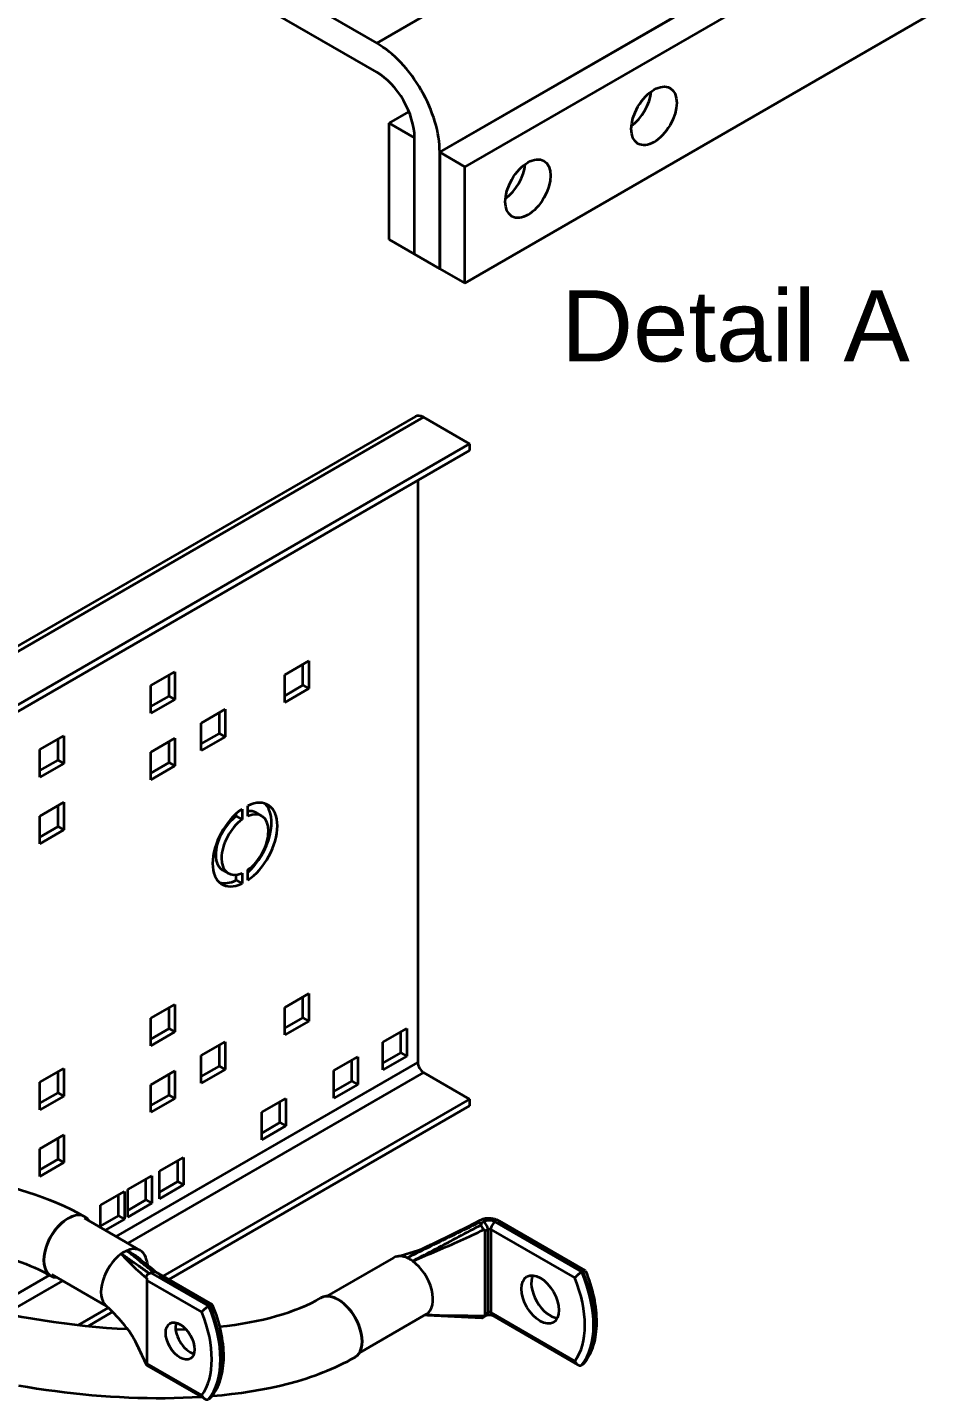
# Model space of a CAD drawing. Header units: millimetres. Extents: x -116965 to 323937, y 291661 to 566926.
# Drawn here: x -17444.3 to -17125.5, y 314020 to 314501.2 of the extents above; entities that cross this region are included whole.
import ezdxf

# ---------------------------------------------------------------- set-up
doc = ezdxf.new("R2010")
doc.units = ezdxf.units.MM
for name, color, linetype, lineweight in [('Symbols(Schneider)', 7, 'Continuous', 18), ('Visible Edges(Schneider)', 7, 'Continuous', 35), ('Visible Tangent Edges(Schneider)', 7, 'Continuous', 35)]:
    doc.layers.add(name, color=color, linetype=linetype, lineweight=lineweight)
doc.styles.add('schneder_1', font='micross.ttf')

msp = doc.modelspace()

# ---------------------------------------------------------------- linework, layer by layer
at = {"layer": 'Visible Edges(Schneider)'}
for p, q in [((-17299.750418, 314457.451105), (-17125.539054, 314558.032083)), ((-17125.539054, 314547.825876), (-17290.911584, 314452.348001)), ((-17379.299931, 314528.894556), (-17321.847505, 314495.724382)), ((-17321.847505, 314485.518175), (-17379.299931, 314518.688348)), ((-17290.911584, 314411.523172), (-17125.539054, 314507.001047)), ((-17317.428088, 314467.657312), (-17310.526934, 314471.641695)), ((-17308.589253, 314462.554208), (-17317.428088, 314467.657312)), ((-17317.428088, 314426.832483), (-17317.428088, 314467.657312)), ((-17308.589253, 314421.729379), (-17308.589253, 314462.554208)), ((-17308.589253, 314421.729379), (-17308.589253, 314462.554208)), ((-17299.750418, 314457.451105), (-17299.750418, 314416.626276)), ((-17290.911584, 314452.348001), (-17299.750418, 314457.451105)), ((-17299.750418, 314416.626276), (-17299.750418, 314457.451105)), ((-17290.911584, 314411.523172), (-17290.911584, 314452.348001)), ((-17317.428088, 314426.832483), (-17308.589253, 314421.729379)), ((-17299.750418, 314416.626276), (-17308.589253, 314421.729379)), ((-17299.750418, 314416.626276), (-17290.911584, 314411.523172)), ((-17308.276764, 314364.804407), (-17652.738782, 314165.929169)), ((-17305.419621, 314364.521386), (-17289.25718, 314355.189996)), ((-17289.25718, 314355.189996), (-17633.719198, 314156.314757)), ((-17289.25718, 314355.189996), (-17289.25718, 314352.857149)), ((-17289.25718, 314352.857149), (-17633.719198, 314153.98191)), ((-17307.439926, 314342.359335), (-17307.439926, 314138.23519)), ((-17354.058466, 314274.211032), (-17345.6742, 314279.05169)), ((-17347.694505, 314270.536797), (-17347.694505, 314277.885266)), ((-17345.6742, 314279.05169), (-17345.6742, 314269.370373)), ((-17401.030559, 314270.420155), (-17392.646293, 314275.260813)), ((-17394.666598, 314266.74592), (-17394.666598, 314274.094389)), ((-17392.646293, 314275.260813), (-17392.646293, 314265.579496)), ((-17354.058466, 314264.529715), (-17354.058466, 314274.211032)), ((-17401.030559, 314260.738838), (-17401.030559, 314270.420155)), ((-17401.030559, 314263.071685), (-17394.666598, 314266.74592)), ((-17394.666598, 314266.74592), (-17392.646293, 314265.579496)), ((-17354.058466, 314266.862562), (-17347.694505, 314270.536797)), ((-17345.6742, 314269.370373), (-17354.058466, 314264.529715)), ((-17347.694505, 314270.536797), (-17345.6742, 314269.370373)), ((-17392.646293, 314265.579496), (-17401.030559, 314260.738838)), ((-17383.35289, 314257.297888), (-17374.968624, 314262.138546)), ((-17374.968624, 314262.138546), (-17374.968624, 314252.45723)), ((-17383.35289, 314247.616572), (-17383.35289, 314257.297888)), ((-17376.988929, 314253.623654), (-17376.988929, 314260.972123)), ((-17439.921432, 314247.966499), (-17431.537166, 314252.807157)), ((-17431.537166, 314252.807157), (-17431.537166, 314243.12584)), ((-17401.030559, 314247.091681), (-17392.646293, 314251.932339)), ((-17392.646293, 314251.932339), (-17392.646293, 314242.251023)), ((-17383.35289, 314249.949419), (-17376.988929, 314253.623654)), ((-17374.968624, 314252.45723), (-17383.35289, 314247.616572)), ((-17376.988929, 314253.623654), (-17374.968624, 314252.45723)), ((-17439.921432, 314238.285182), (-17439.921432, 314247.966499)), ((-17433.557471, 314244.292264), (-17433.557471, 314251.640733)), ((-17401.030559, 314237.410364), (-17401.030559, 314247.091681)), ((-17394.666598, 314243.417446), (-17394.666598, 314250.765915)), ((-17439.921432, 314240.618029), (-17433.557471, 314244.292264)), ((-17431.537166, 314243.12584), (-17439.921432, 314238.285182)), ((-17433.557471, 314244.292264), (-17431.537166, 314243.12584)), ((-17401.030559, 314239.743212), (-17394.666598, 314243.417446)), ((-17392.646293, 314242.251023), (-17401.030559, 314237.410364)), ((-17394.666598, 314243.417446), (-17392.646293, 314242.251023)), ((-17439.921432, 314224.638025), (-17431.537166, 314229.478683)), ((-17433.557471, 314220.96379), (-17433.557471, 314228.312259)), ((-17431.537166, 314229.478683), (-17431.537166, 314219.797367)), ((-17367.038926, 314224.653676), (-17367.038926, 314228.289476)), ((-17439.921432, 314214.956708), (-17439.921432, 314224.638025)), ((-17371.079536, 314224.653676), (-17371.079536, 314225.5334)), ((-17371.079536, 314224.653676), (-17369.059231, 314223.487252)), ((-17369.059231, 314227.123053), (-17369.059231, 314223.487252)), ((-17364.247955, 314225.885376), (-17362.22765, 314224.718952)), ((-17439.921432, 314217.289556), (-17433.557471, 314220.96379)), ((-17431.537166, 314219.797367), (-17439.921432, 314214.956708)), ((-17433.557471, 314220.96379), (-17431.537166, 314219.797367)), ((-17375.890813, 314205.719355), (-17373.870507, 314204.552932)), ((-17371.079536, 314202.148831), (-17371.079536, 314204.047423)), ((-17369.059231, 314204.618208), (-17369.059231, 314200.982407)), ((-17367.038926, 314202.148831), (-17367.038926, 314205.784632)), ((-17371.079536, 314202.148831), (-17369.059231, 314200.982407)), ((-17354.058466, 314157.568663), (-17345.6742, 314162.409321)), ((-17347.694505, 314153.894428), (-17347.694505, 314161.242897)), ((-17345.6742, 314162.409321), (-17345.6742, 314152.728005)), ((-17401.030559, 314153.777786), (-17392.646293, 314158.618444)), ((-17394.666598, 314150.103551), (-17394.666598, 314157.452021)), ((-17392.646293, 314158.618444), (-17392.646293, 314148.937128)), ((-17354.058466, 314147.887346), (-17354.058466, 314157.568663)), ((-17401.030559, 314144.096469), (-17401.030559, 314153.777786)), ((-17354.058466, 314150.220194), (-17347.694505, 314153.894428)), ((-17345.6742, 314152.728005), (-17354.058466, 314147.887346)), ((-17347.694505, 314153.894428), (-17345.6742, 314152.728005)), ((-17401.030559, 314146.429317), (-17394.666598, 314150.103551)), ((-17392.646293, 314148.937128), (-17401.030559, 314144.096469)), ((-17394.666598, 314150.103551), (-17392.646293, 314148.937128)), ((-17319.71328, 314145.321214), (-17311.329013, 314150.161872)), ((-17313.349319, 314141.64698), (-17313.349319, 314148.995449)), ((-17311.329013, 314150.161872), (-17311.329013, 314140.480556)), ((-17383.35289, 314140.655519), (-17374.968624, 314145.496178)), ((-17376.988929, 314136.981285), (-17376.988929, 314144.329754)), ((-17374.968624, 314145.496178), (-17374.968624, 314135.814861)), ((-17319.71328, 314135.639898), (-17319.71328, 314145.321214)), ((-17319.71328, 314137.972745), (-17313.349319, 314141.64698)), ((-17313.349319, 314141.64698), (-17311.329013, 314140.480556)), ((-17383.35289, 314130.974203), (-17383.35289, 314140.655519)), ((-17383.35289, 314133.30705), (-17376.988929, 314136.981285)), ((-17376.988929, 314136.981285), (-17374.968624, 314135.814861)), ((-17336.885873, 314135.406613), (-17328.501607, 314140.247271)), ((-17330.521912, 314131.732378), (-17330.521912, 314139.080847)), ((-17328.501607, 314140.247271), (-17328.501607, 314130.565955)), ((-17311.329013, 314140.480556), (-17319.71328, 314135.639898)), ((-17439.921432, 314131.32413), (-17431.537166, 314136.164788)), ((-17433.557471, 314127.649895), (-17433.557471, 314134.998365)), ((-17431.537166, 314136.164788), (-17431.537166, 314126.483472)), ((-17401.030559, 314130.449312), (-17392.646293, 314135.28997)), ((-17394.666598, 314126.775078), (-17394.666598, 314134.123547)), ((-17392.646293, 314135.28997), (-17392.646293, 314125.608654)), ((-17374.968624, 314135.814861), (-17383.35289, 314130.974203)), ((-17336.885873, 314125.725296), (-17336.885873, 314135.406613)), ((-17336.885873, 314128.058144), (-17330.521912, 314131.732378)), ((-17330.521912, 314131.732378), (-17328.501607, 314130.565955)), ((-17305.419621, 314134.735919), (-17289.25718, 314125.40453)), ((-17439.921432, 314121.642813), (-17439.921432, 314131.32413)), ((-17439.921432, 314123.975661), (-17433.557471, 314127.649895)), ((-17433.557471, 314127.649895), (-17431.537166, 314126.483472)), ((-17401.030559, 314120.767996), (-17401.030559, 314130.449312)), ((-17401.030559, 314123.100843), (-17394.666598, 314126.775078)), ((-17394.666598, 314126.775078), (-17392.646293, 314125.608654)), ((-17328.501607, 314130.565955), (-17336.885873, 314125.725296)), ((-17431.537166, 314126.483472), (-17439.921432, 314121.642813)), ((-17392.646293, 314125.608654), (-17401.030559, 314120.767996)), ((-17289.25718, 314125.40453), (-17396.81689, 314063.304903)), ((-17289.25718, 314123.071682), (-17394.796584, 314062.138479)), ((-17362.139686, 314120.826317), (-17353.75542, 314125.666975)), ((-17355.775725, 314117.152082), (-17355.775725, 314124.500551)), ((-17353.75542, 314125.666975), (-17353.75542, 314115.985658)), ((-17289.25718, 314125.40453), (-17289.25718, 314123.071682)), ((-17362.139686, 314111.145), (-17362.139686, 314120.826317)), ((-17362.139686, 314113.477848), (-17355.775725, 314117.152082)), ((-17355.775725, 314117.152082), (-17353.75542, 314115.985658)), ((-17439.921432, 314107.995656), (-17431.537166, 314112.836314)), ((-17431.537166, 314112.836314), (-17431.537166, 314103.154998)), ((-17353.75542, 314115.985658), (-17362.139686, 314111.145)), ((-17439.921432, 314098.31434), (-17439.921432, 314107.995656)), ((-17433.557471, 314104.321422), (-17433.557471, 314111.669891)), ((-17439.921432, 314100.647187), (-17433.557471, 314104.321422)), ((-17431.537166, 314103.154998), (-17439.921432, 314098.31434)), ((-17433.557471, 314104.321422), (-17431.537166, 314103.154998)), ((-17398.000102, 314100.122296), (-17389.615836, 314104.962955)), ((-17391.636141, 314096.448062), (-17391.636141, 314103.796531)), ((-17389.615836, 314104.962955), (-17389.615836, 314095.281638)), ((-17409.11178, 314093.706966), (-17400.727514, 314098.547624)), ((-17400.727514, 314098.547624), (-17400.727514, 314088.866308)), ((-17398.000102, 314090.44098), (-17398.000102, 314100.122296)), ((-17409.11178, 314084.025649), (-17409.11178, 314093.706966)), ((-17402.747819, 314090.032731), (-17402.747819, 314097.381201)), ((-17398.000102, 314092.773827), (-17391.636141, 314096.448062)), ((-17389.615836, 314095.281638), (-17398.000102, 314090.44098)), ((-17391.636141, 314096.448062), (-17389.615836, 314095.281638)), ((-17418.708229, 314088.166454), (-17410.323963, 314093.007112)), ((-17412.344268, 314084.492219), (-17412.344268, 314091.840688)), ((-17410.323963, 314093.007112), (-17410.323963, 314083.325795)), ((-17409.11178, 314086.358497), (-17402.747819, 314090.032731)), ((-17400.727514, 314088.866308), (-17409.11178, 314084.025649)), ((-17402.747819, 314090.032731), (-17400.727514, 314088.866308)), ((-17424.358159, 314083.629394), (-17404.7612, 314072.315084)), ((-17424.186317, 314084.160317), (-17424.085302, 314084.101996)), ((-17418.708229, 314080.367405), (-17418.708229, 314088.166454)), ((-17418.708229, 314080.817984), (-17412.344268, 314084.492219)), ((-17412.344268, 314084.492219), (-17410.323963, 314083.325795)), ((-17410.323963, 314083.325795), (-17417.078137, 314079.426271)), ((-17286.100516, 314082.120229), (-17285.433351, 314081.735041)), ((-17283.918122, 314079.110588), (-17283.918122, 314049.949996)), ((-17278.860542, 314082.68455), (-17248.74006, 314065.294482)), ((-17339.262326, 314056.271692), (-17315.896374, 314069.762031)), ((-17400.211872, 314064.84408), (-17400.879037, 314064.458892)), ((-17398.37967, 314064.207174), (-17379.554814, 314053.338639)), ((-17249.971818, 314064.814345), (-17249.567757, 314065.04763)), ((-17436.160603, 314063.420246), (-17436.059588, 314063.361925)), ((-17435.786731, 314063.834527), (-17416.553305, 314052.730104)), ((-17402.394265, 314061.834439), (-17402.394265, 314032.673847)), ((-17341.423045, 314055.654337), (-17341.322029, 314055.712658)), ((-17416.008412, 314052.224672), (-17426.484811, 314046.17612)), ((-17414.491431, 314050.767654), (-17423.073112, 314045.813018)), ((-17380.786572, 314052.858502), (-17380.382511, 314053.091787)), ((-17327.833755, 314036.476825), (-17304.467802, 314049.967164)), ((-17284.809046, 314048.710898), (-17283.305214, 314049.579136)), ((-17281.407461, 314049.579136), (-17251.286978, 314032.189067)), ((-17392.341484, 314044.579048), (-17388.73671, 314044.703808)), ((-17405.94983, 314039.351252), (-17402.543376, 314032.091099)), ((-17402.397589, 314031.951042), (-17382.101732, 314020.233224)), ((-17329.448759, 314034.914266), (-17329.347744, 314034.972587)), ((-17249.567757, 314032.387767), (-17249.971818, 314032.154482)), ((-17380.382511, 314020.431924), (-17380.786572, 314020.198639))]:
    msp.add_line(p, q, dxfattribs=at)
at = {"layer": 'Visible Edges(Schneider)', "flags": 128}
for points in [[(-17464.563081, 314098.291847), (-17459.491413, 314097.066896), (-17454.384814, 314095.763622), (-17451.824752, 314095.071338), (-17449.263611, 314094.345771), (-17446.703934, 314093.582206), (-17444.148265, 314092.776036), (-17441.599166, 314091.922556), (-17439.058708, 314091.016733), (-17436.529993, 314090.052815), (-17434.016519, 314089.025101), (-17431.521869, 314087.927741), (-17429.049597, 314086.755045), (-17426.60323, 314085.50115), (-17424.186323, 314084.160321)], [(-17285.460986, 314082.971178), (-17285.241572, 314083.087301), (-17285.018106, 314083.191239), (-17284.789968, 314083.283602), (-17284.556552, 314083.364993), (-17284.317249, 314083.436016), (-17284.07145, 314083.497276), (-17283.818549, 314083.549375), (-17283.557928, 314083.592922), (-17283.289432, 314083.62803), (-17283.01543, 314083.652678), (-17282.737498, 314083.666614), (-17282.456996, 314083.669884), (-17282.175271, 314083.662536), (-17281.893679, 314083.644619), (-17281.613571, 314083.616179), (-17281.336297, 314083.577268), (-17281.063207, 314083.527935), (-17280.795663, 314083.468221), (-17280.535009, 314083.39818), (-17280.282599, 314083.31786), (-17280.039787, 314083.227307), (-17279.807926, 314083.126569), (-17279.588363, 314083.015728), (-17279.382398, 314082.895713)], [(-17302.838812, 314074.325794), (-17294.154635, 314078.602827), (-17289.833113, 314080.759019), (-17285.526342, 314082.938452)], [(-17286.100518, 314082.120227), (-17286.149168, 314082.152554), (-17286.188546, 314082.18852), (-17286.217408, 314082.228049), (-17286.234365, 314082.269476), (-17286.239927, 314082.31221), (-17286.235059, 314082.35528), (-17286.221253, 314082.397795), (-17286.200105, 314082.439308), (-17286.172741, 314082.479996), (-17286.140049, 314082.519923), (-17286.103033, 314082.558837), (-17286.062706, 314082.59648), (-17286.020082, 314082.632596), (-17285.975306, 314082.667581), (-17285.928085, 314082.701983), (-17285.878824, 314082.73572), (-17285.827939, 314082.768701), (-17285.775845, 314082.800841), (-17285.72295, 314082.832056), (-17285.669673, 314082.862256), (-17285.616426, 314082.891354), (-17285.563619, 314082.919266), (-17285.511668, 314082.945904), (-17285.46099, 314082.97118)], [(-17285.433353, 314081.73504), (-17285.411888, 314081.721946), (-17285.391361, 314081.707998), (-17285.371763, 314081.693196), (-17285.353106, 314081.677549), (-17285.335377, 314081.661067), (-17285.318587, 314081.643765), (-17285.302856, 314081.625794), (-17285.288191, 314081.607227), (-17285.274563, 314081.588099), (-17285.261942, 314081.568445), (-17285.250301, 314081.548295), (-17285.239607, 314081.52769), (-17285.229838, 314081.506657), (-17285.220958, 314081.485234), (-17285.212944, 314081.463451), (-17285.205759, 314081.441346), (-17285.19938, 314081.418947), (-17285.19376, 314081.396244), (-17285.18888, 314081.373248), (-17285.18471, 314081.349989), (-17285.181232, 314081.32649), (-17285.178412, 314081.30278), (-17285.176233, 314081.278885), (-17285.174667, 314081.254827)], [(-17284.223819, 314079.639383), (-17284.278065, 314079.682657), (-17284.331513, 314079.730165), (-17284.384265, 314079.781704), (-17284.436414, 314079.837071), (-17284.48806, 314079.896067), (-17284.539309, 314079.958483), (-17284.589981, 314080.023768), (-17284.639864, 314080.091427), (-17284.68887, 314080.161185), (-17284.736915, 314080.232763), (-17284.78392, 314080.305884), (-17284.829794, 314080.380266), (-17284.874239, 314080.455356), (-17284.916909, 314080.530792), (-17284.957523, 314080.606375), (-17284.995802, 314080.681906), (-17285.031468, 314080.75718), (-17285.064233, 314080.831983), (-17285.093582, 314080.905866), (-17285.119082, 314080.978646), (-17285.140355, 314081.050235), (-17285.156931, 314081.120186), (-17285.168462, 314081.188361), (-17285.174667, 314081.254827)], [(-17284.223819, 314079.639383), (-17284.202366, 314079.622876), (-17284.181421, 314079.605961), (-17284.161026, 314079.588627), (-17284.141205, 314079.570876), (-17284.12199, 314079.552699), (-17284.10342, 314079.53409), (-17284.085495, 314079.515015), (-17284.068222, 314079.495429), (-17284.051647, 314079.475325), (-17284.03582, 314079.454696), (-17284.020781, 314079.433543), (-17284.006583, 314079.411852), (-17283.993264, 314079.389624), (-17283.980872, 314079.366851), (-17283.969456, 314079.343527), (-17283.959058, 314079.319648), (-17283.949729, 314079.295207), (-17283.941509, 314079.270199), (-17283.934455, 314079.244637), (-17283.928627, 314079.218655), (-17283.924064, 314079.192258), (-17283.920775, 314079.165449), (-17283.918787, 314079.138227), (-17283.918124, 314079.110588)], [(-17279.763834, 314083.105773), (-17279.30423, 314082.914781), (-17278.860543, 314082.684551)], [(-17279.382444, 314082.895695), (-17279.333886, 314082.84999), (-17279.285533, 314082.803568), (-17279.237408, 314082.75645), (-17279.189532, 314082.708653), (-17279.141914, 314082.660203), (-17279.094583, 314082.611118), (-17279.047549, 314082.56142), (-17279.000831, 314082.511132), (-17278.954457, 314082.460269), (-17278.908435, 314082.408859), (-17278.862786, 314082.356919), (-17278.817534, 314082.304468), (-17278.772687, 314082.251533), (-17278.728276, 314082.198127), (-17278.684306, 314082.14428), (-17278.640808, 314082.090005), (-17278.597794, 314082.035326), (-17278.555284, 314081.980265), (-17278.513294, 314081.924842), (-17278.471847, 314081.869075), (-17278.430956, 314081.812991), (-17278.390644, 314081.756606), (-17278.350928, 314081.699943), (-17278.311826, 314081.643022)], [(-17314.883612, 314070.168647), (-17313.324489, 314070.568488), (-17311.771333, 314070.994705), (-17310.228805, 314071.451223), (-17308.701568, 314071.941973), (-17307.194289, 314072.470877), (-17305.711627, 314073.041864), (-17304.258246, 314073.658862), (-17302.838812, 314074.325794)], [(-17462.239715, 314073.061845), (-17458.540195, 314072.078605), (-17456.72762, 314071.571245), (-17454.941962, 314071.05157), (-17453.1848, 314070.518136), (-17451.457742, 314069.969623), (-17449.76236, 314069.404579), (-17448.100551, 314068.82181), (-17446.473798, 314068.220392), (-17444.883229, 314067.599574), (-17443.329951, 314066.958482), (-17441.814996, 314066.296311), (-17440.3395, 314065.612203), (-17438.904551, 314064.905408), (-17437.51121, 314064.175025), (-17436.160613, 314063.420242)], [(-17404.502599, 314069.031828), (-17401.571767, 314066.666911), (-17400.077835, 314065.500604), (-17398.55363, 314064.343318)], [(-17402.565358, 314068.89454), (-17402.387451, 314068.02023), (-17402.21373, 314067.178056)], [(-17402.516574, 314062.610343), (-17402.534994, 314062.695571), (-17402.548104, 314062.781506), (-17402.555829, 314062.867962), (-17402.558091, 314062.954743), (-17402.554818, 314063.041667), (-17402.545934, 314063.128542), (-17402.531449, 314063.21472), (-17402.511446, 314063.29963), (-17402.486005, 314063.382992), (-17402.455194, 314063.464521), (-17402.419094, 314063.543938), (-17402.377779, 314063.620953), (-17402.331514, 314063.694991), (-17402.280536, 314063.765631), (-17402.225007, 314063.832603), (-17402.165092, 314063.895642), (-17402.100951, 314063.954476), (-17402.032761, 314064.008827), (-17401.960998, 314064.058221), (-17401.885971, 314064.102408), (-17401.807911, 314064.141211), (-17401.727493, 314064.174302), (-17401.645144, 314064.20159), (-17401.561078, 314064.223103)], [(-17400.879036, 314064.458891), (-17400.901399, 314064.446316), (-17400.924614, 314064.433919), (-17400.948674, 314064.421694), (-17400.973571, 314064.40965), (-17400.999296, 314064.397784), (-17401.025828, 314064.386107), (-17401.052934, 314064.374703), (-17401.080527, 314064.3636), (-17401.108567, 314064.352793), (-17401.137016, 314064.342277), (-17401.165843, 314064.33205), (-17401.195008, 314064.322108), (-17401.224475, 314064.312448), (-17401.254211, 314064.303067), (-17401.284178, 314064.293958), (-17401.314341, 314064.28512), (-17401.344667, 314064.276547), (-17401.375185, 314064.268218), (-17401.40588, 314064.260127), (-17401.436728, 314064.25227), (-17401.467698, 314064.244643), (-17401.498764, 314064.237241), (-17401.529901, 314064.230065), (-17401.561078, 314064.223103)], [(-17400.211871, 314064.844079), (-17400.016418, 314064.913143), (-17399.786488, 314064.920237), (-17399.563001, 314064.87913), (-17399.355796, 314064.810252), (-17399.168105, 314064.727132), (-17398.99289, 314064.634089), (-17398.834425, 314064.538275), (-17398.697284, 314064.44696), (-17398.581399, 314064.363978), (-17398.468071, 314064.277798), (-17398.354965, 314064.186895), (-17398.242297, 314064.091515), (-17398.130293, 314063.991911), (-17398.019167, 314063.88833), (-17397.909141, 314063.781021), (-17397.800437, 314063.670235), (-17397.693272, 314063.556219), (-17397.587867, 314063.439223), (-17397.484444, 314063.319498), (-17397.383223, 314063.197291), (-17397.284423, 314063.072853), (-17397.188263, 314062.946432), (-17397.094965, 314062.818277), (-17397.004747, 314062.688639)], [(-17252.330758, 314062.677012), (-17252.275163, 314062.75558), (-17252.2141, 314062.837343), (-17252.147715, 314062.922085), (-17252.076155, 314063.009576), (-17251.999573, 314063.099579), (-17251.918159, 314063.191813), (-17251.832079, 314063.286029), (-17251.741487, 314063.381974), (-17251.646686, 314063.479268), (-17251.547997, 314063.57749), (-17251.445672, 314063.676327), (-17251.339946, 314063.775448), (-17251.231067, 314063.874534), (-17251.119286, 314063.973255), (-17251.005319, 314064.070876), (-17250.889803, 314064.16677), (-17250.773111, 314064.260544), (-17250.655637, 314064.351797), (-17250.537747, 314064.440143), (-17250.420366, 314064.524793), (-17250.304646, 314064.60487), (-17250.191025, 314064.680038), (-17250.079938, 314064.749973), (-17249.97182, 314064.814344)], [(-17248.685621, 314065.232417), (-17248.694663, 314065.250435), (-17248.706177, 314065.266482), (-17248.720177, 314065.280517), (-17248.736687, 314065.292484), (-17248.755722, 314065.302346), (-17248.777306, 314065.310049), (-17248.801451, 314065.315546), (-17248.828087, 314065.31878), (-17248.857198, 314065.319719), (-17248.888776, 314065.318334), (-17248.922805, 314065.3146), (-17248.959263, 314065.308488), (-17248.998154, 314065.299969), (-17249.039455, 314065.289017), (-17249.08316, 314065.275603), (-17249.129225, 314065.259711), (-17249.177398, 314065.241409), (-17249.227587, 314065.220726), (-17249.279731, 314065.197676), (-17249.333775, 314065.172283), (-17249.389654, 314065.144565), (-17249.447316, 314065.114536), (-17249.506705, 314065.082219), (-17249.56776, 314065.047628)], [(-17248.685626, 314065.232411), (-17248.222285, 314064.072471), (-17247.786174, 314062.909339), (-17247.377795, 314061.744322), (-17246.997631, 314060.578731), (-17246.646172, 314059.413875), (-17246.32391, 314058.251068), (-17246.031324, 314057.09162), (-17245.768802, 314055.936826), (-17245.536676, 314054.787932), (-17245.335272, 314053.646183), (-17245.164912, 314052.512832), (-17245.025924, 314051.38911), (-17244.91864, 314050.27627), (-17244.843324, 314049.175523), (-17244.80019, 314048.08802), (-17244.789454, 314047.014909), (-17244.811322, 314045.957325), (-17244.866007, 314044.916414), (-17244.953715, 314043.893322), (-17245.074655, 314042.88916), (-17245.22899, 314041.905007), (-17245.416873, 314040.942001), (-17245.63844, 314040.001293), (-17245.89385, 314039.084015), (-17246.183243, 314038.191314), (-17246.506783, 314037.324321), (-17246.864663, 314036.484223), (-17247.256778, 314035.672415), (-17247.68296, 314034.890334), (-17248.143045, 314034.139414), (-17248.636866, 314033.421091), (-17249.16426, 314032.736799)], [(-17402.516574, 314062.610343), (-17402.508296, 314062.57667), (-17402.500179, 314062.542976), (-17402.492236, 314062.509281), (-17402.484486, 314062.475612), (-17402.476941, 314062.441986), (-17402.469617, 314062.408427), (-17402.462513, 314062.374901), (-17402.455635, 314062.341371), (-17402.449005, 314062.30787), (-17402.442646, 314062.274432), (-17402.436578, 314062.241093), (-17402.430823, 314062.207882), (-17402.425404, 314062.174836), (-17402.42034, 314062.141985), (-17402.415659, 314062.109367), (-17402.411375, 314062.077011), (-17402.407516, 314062.044956), (-17402.404098, 314062.013229), (-17402.40115, 314061.981893), (-17402.398708, 314061.951136), (-17402.396785, 314061.920993), (-17402.395394, 314061.891484), (-17402.39455, 314061.862626), (-17402.394264, 314061.834439)], [(-17376.95904, 314045.597133), (-17374.262856, 314045.919192), (-17371.615985, 314046.28346), (-17369.021464, 314046.689977), (-17366.482316, 314047.13882), (-17364.001558, 314047.629973), (-17361.582319, 314048.163252), (-17359.227615, 314048.738151), (-17356.940491, 314049.35408), (-17354.723991, 314050.010428), (-17352.581139, 314050.70665), (-17350.515163, 314051.442005), (-17348.528597, 314052.215099), (-17346.623791, 314053.024428), (-17344.803047, 314053.868408), (-17343.068687, 314054.745587), (-17341.423043, 314055.654342)], [(-17467.470009, 314053.852434), (-17464.038398, 314052.962624), (-17460.556866, 314052.109933), (-17457.030249, 314051.295776), (-17453.463287, 314050.52151), (-17449.860699, 314049.78839), (-17446.227188, 314049.097619), (-17442.567455, 314048.45051), (-17438.886219, 314047.848274), (-17435.188201, 314047.292146), (-17431.478036, 314046.783245), (-17427.760491, 314046.3227), (-17424.040249, 314045.911633), (-17420.322049, 314045.551203), (-17416.610603, 314045.242437), (-17412.910629, 314044.986393), (-17409.226985, 314044.784072)], [(-17405.94983, 314039.351252), (-17406.452817, 314040.363187), (-17406.994917, 314041.357849), (-17407.572367, 314042.333188), (-17408.181403, 314043.287152), (-17408.818259, 314044.21769), (-17409.479176, 314045.122752), (-17410.1607, 314046.001357), (-17410.861042, 314046.857535), (-17411.577843, 314047.692534), (-17412.308605, 314048.507063), (-17413.05083, 314049.301832), (-17413.802014, 314050.077551), (-17415.322256, 314051.575333), (-17416.861311, 314053.012126)], [(-17383.145514, 314050.721168), (-17383.089915, 314050.799739), (-17383.028853, 314050.881502), (-17382.962472, 314050.966241), (-17382.890911, 314051.053735), (-17382.814331, 314051.143737), (-17382.732917, 314051.235972), (-17382.64683, 314051.330186), (-17382.556242, 314051.426132), (-17382.461439, 314051.523423), (-17382.362753, 314051.621647), (-17382.260424, 314051.720483), (-17382.1547, 314051.819605), (-17382.045822, 314051.918691), (-17381.93404, 314052.017409), (-17381.820074, 314052.115033), (-17381.704557, 314052.210927), (-17381.587868, 314052.3047), (-17381.470393, 314052.395957), (-17381.352501, 314052.484298), (-17381.235123, 314052.568952), (-17381.119402, 314052.649026), (-17381.005783, 314052.724196), (-17380.894693, 314052.79413), (-17380.786573, 314052.858502)], [(-17379.500378, 314053.276576), (-17379.50942, 314053.294593), (-17379.520931, 314053.31064), (-17379.53493, 314053.324672), (-17379.551441, 314053.336642), (-17379.570479, 314053.346502), (-17379.592063, 314053.354205), (-17379.616201, 314053.359703), (-17379.642844, 314053.362939), (-17379.671955, 314053.363874), (-17379.703531, 314053.362491), (-17379.737556, 314053.358757), (-17379.774022, 314053.352645), (-17379.812908, 314053.344124), (-17379.854211, 314053.333173), (-17379.897914, 314053.319757), (-17379.943979, 314053.303869), (-17379.992153, 314053.285566), (-17380.042345, 314053.264884), (-17380.094486, 314053.241833), (-17380.14853, 314053.21644), (-17380.204409, 314053.188722), (-17380.262073, 314053.158692), (-17380.321458, 314053.126375), (-17380.382512, 314053.091787)], [(-17379.500382, 314053.276571), (-17379.037036, 314052.116628), (-17378.600933, 314050.953496), (-17378.192551, 314049.788478), (-17377.812385, 314048.622888), (-17377.460924, 314047.458031), (-17377.138661, 314046.295224), (-17376.846075, 314045.135776), (-17376.583557, 314043.980983), (-17376.351431, 314042.832089), (-17376.150025, 314041.690342), (-17375.979669, 314040.556988), (-17375.84068, 314039.433266), (-17375.733395, 314038.320427), (-17375.658079, 314037.21968), (-17375.614945, 314036.132177), (-17375.604209, 314035.059065), (-17375.626076, 314034.001482), (-17375.68076, 314032.960573), (-17375.768468, 314031.93748), (-17375.889411, 314030.933317), (-17376.043746, 314029.949163), (-17376.231626, 314028.986159), (-17376.453197, 314028.045449), (-17376.708606, 314027.128172), (-17376.997999, 314026.235471), (-17377.321533, 314025.368478), (-17377.679418, 314024.52838), (-17378.071533, 314023.716572), (-17378.497713, 314022.93449), (-17378.957802, 314022.183572), (-17379.451623, 314021.46525), (-17379.979012, 314020.780955)], [(-17283.918124, 314049.949995), (-17283.918767, 314049.922447), (-17283.9207, 314049.894649), (-17283.923901, 314049.866616), (-17283.928348, 314049.838363), (-17283.934029, 314049.8099), (-17283.940898, 314049.781359), (-17283.948893, 314049.752845), (-17283.957973, 314049.724377), (-17283.96809, 314049.695978), (-17283.979202, 314049.667664), (-17283.991269, 314049.639453), (-17284.004246, 314049.611364), (-17284.018085, 314049.583421), (-17284.032744, 314049.55564), (-17284.048182, 314049.528038), (-17284.064357, 314049.500636), (-17284.081304, 314049.473319), (-17284.099127, 314049.445907), (-17284.117809, 314049.418412), (-17284.137351, 314049.390835), (-17284.157736, 314049.363188), (-17284.178964, 314049.335474), (-17284.201019, 314049.307703), (-17284.223895, 314049.279882)], [(-17283.305214, 314049.579136), (-17283.251334, 314049.607117), (-17283.172418, 314049.640793), (-17282.951313, 314049.70838), (-17282.669255, 314049.757472), (-17282.356339, 314049.775176), (-17282.043422, 314049.757473), (-17281.761364, 314049.708378), (-17281.54026, 314049.640779), (-17281.461331, 314049.60713), (-17281.40746, 314049.579137)], [(-17304.024602, 314049.66182), (-17304.19053, 314049.665334), (-17304.429459, 314049.658436), (-17304.736202, 314049.637511), (-17305.105567, 314049.59895)], [(-17304.024602, 314049.66182), (-17294.528033, 314049.142528), (-17285.034816, 314048.64207)], [(-17285.034883, 314048.64211), (-17285.009981, 314048.642099), (-17284.983653, 314048.644676), (-17284.95602, 314048.649854), (-17284.927196, 314048.65765), (-17284.897302, 314048.668076), (-17284.866514, 314048.681106), (-17284.834946, 314048.696676), (-17284.802647, 314048.714733), (-17284.769673, 314048.735227), (-17284.736073, 314048.758106), (-17284.701902, 314048.783317), (-17284.66721, 314048.810811), (-17284.63205, 314048.840534), (-17284.596502, 314048.872382), (-17284.560629, 314048.906193), (-17284.524431, 314048.941871), (-17284.487895, 314048.979327), (-17284.451022, 314049.018466), (-17284.413832, 314049.059159), (-17284.376422, 314049.101159), (-17284.338771, 314049.144337), (-17284.300826, 314049.188589), (-17284.262551, 314049.233805), (-17284.223895, 314049.279882)], [(-17402.397595, 314031.951141), (-17402.416879, 314031.96276), (-17402.434985, 314031.974626), (-17402.451898, 314031.986724), (-17402.467608, 314031.999042), (-17402.482102, 314032.011565), (-17402.495372, 314032.024283), (-17402.507402, 314032.037178), (-17402.51818, 314032.050238), (-17402.527687, 314032.063419), (-17402.535904, 314032.076669), (-17402.542836, 314032.089962), (-17402.548482, 314032.103268), (-17402.552836, 314032.116554), (-17402.5559, 314032.12979), (-17402.557673, 314032.142948), (-17402.558155, 314032.155996), (-17402.557348, 314032.168869), (-17402.555264, 314032.181522), (-17402.551914, 314032.193919), (-17402.547313, 314032.206029), (-17402.541468, 314032.217816), (-17402.534394, 314032.229246), (-17402.526101, 314032.240287), (-17402.516602, 314032.250902)], [(-17402.394264, 314032.673846), (-17402.394541, 314032.646829), (-17402.395361, 314032.62062), (-17402.396714, 314032.595217), (-17402.39859, 314032.570614), (-17402.400975, 314032.546808), (-17402.403842, 314032.523888), (-17402.407169, 314032.501911), (-17402.410928, 314032.480856), (-17402.415098, 314032.460705), (-17402.419663, 314032.441442), (-17402.424599, 314032.423047), (-17402.429881, 314032.405501), (-17402.435495, 314032.388789), (-17402.441416, 314032.37289), (-17402.447625, 314032.357786), (-17402.454096, 314032.343459), (-17402.46085, 314032.329825), (-17402.467918, 314032.316784), (-17402.475296, 314032.304335), (-17402.482977, 314032.292475), (-17402.490955, 314032.281204), (-17402.499223, 314032.270519), (-17402.507774, 314032.260419), (-17402.516602, 314032.250902)], [(-17379.583618, 314021.286471), (-17376.092645, 314021.606505), (-17372.637442, 314021.988171), (-17369.220609, 314022.432948), (-17365.844738, 314022.942244), (-17362.512285, 314023.5178), (-17359.225718, 314024.161661), (-17355.987529, 314024.876081), (-17352.800158, 314025.663357), (-17349.666099, 314026.525753), (-17348.119835, 314026.985826), (-17346.587713, 314027.465477), (-17345.070041, 314027.965117), (-17343.567234, 314028.485253), (-17342.079734, 314029.026352), (-17340.607928, 314029.588792), (-17339.152248, 314030.173124), (-17337.713089, 314030.779765), (-17336.290896, 314031.409182), (-17334.886062, 314032.061848), (-17333.499031, 314032.738219), (-17332.130178, 314033.438802), (-17330.779947, 314034.163984), (-17329.448752, 314034.914262)], [(-17252.330758, 314033.516419), (-17252.275163, 314033.38024), (-17252.2141, 314033.247767), (-17252.147715, 314033.119399), (-17252.076155, 314032.995529), (-17251.999573, 314032.876599), (-17251.918159, 314032.763063), (-17251.832079, 314032.655348), (-17251.741487, 314032.553877), (-17251.646686, 314032.459201), (-17251.547997, 314032.371853), (-17251.445672, 314032.292275), (-17251.339946, 314032.220899), (-17251.231067, 314032.158167), (-17251.119286, 314032.104517), (-17251.005319, 314032.060567), (-17250.889803, 314032.026789), (-17250.773111, 314032.003507), (-17250.655637, 314031.99104), (-17250.537747, 314031.989722), (-17250.420366, 314031.999809), (-17250.304646, 314032.021345), (-17250.191025, 314032.054311), (-17250.079938, 314032.098694), (-17249.97182, 314032.154481)], [(-17249.56776, 314032.387766), (-17249.549095, 314032.398748), (-17249.530579, 314032.410055), (-17249.51222, 314032.421685), (-17249.49401, 314032.433638), (-17249.475952, 314032.445909), (-17249.458048, 314032.458499), (-17249.440303, 314032.471404), (-17249.422719, 314032.48462), (-17249.405292, 314032.498147), (-17249.388034, 314032.511981), (-17249.370934, 314032.526122), (-17249.353996, 314032.540569), (-17249.337233, 314032.555314), (-17249.320635, 314032.570359), (-17249.304205, 314032.585702), (-17249.287946, 314032.601343), (-17249.271862, 314032.617272), (-17249.255953, 314032.633492), (-17249.240221, 314032.650002), (-17249.224668, 314032.666798), (-17249.209288, 314032.683878), (-17249.194095, 314032.701239), (-17249.179084, 314032.71888), (-17249.164258, 314032.736798)], [(-17447.484157, 314024.995691), (-17444.294522, 314024.46012), (-17441.091843, 314023.956353), (-17437.878105, 314023.484823), (-17434.655263, 314023.046169), (-17431.425311, 314022.640965), (-17428.190187, 314022.269772), (-17424.951854, 314021.933169), (-17421.712298, 314021.631812), (-17418.473416, 314021.366307), (-17415.237184, 314021.137305), (-17412.005469, 314020.945529), (-17408.780277, 314020.791514), (-17405.563504, 314020.675931), (-17402.357049, 314020.599499), (-17399.16278, 314020.562985), (-17395.982538, 314020.567095), (-17392.818182, 314020.612636), (-17389.67156, 314020.70032), (-17386.544524, 314020.830926), (-17383.438904, 314021.005242)], [(-17383.145514, 314021.560575), (-17383.089915, 314021.424398), (-17383.028853, 314021.291926), (-17382.962472, 314021.163555), (-17382.890911, 314021.039688), (-17382.814331, 314020.920757), (-17382.732917, 314020.807222), (-17382.64683, 314020.699505), (-17382.556242, 314020.598034), (-17382.461439, 314020.503356), (-17382.362753, 314020.416009), (-17382.260424, 314020.33643), (-17382.1547, 314020.265057), (-17382.045822, 314020.202324), (-17381.93404, 314020.148672), (-17381.820074, 314020.104724), (-17381.704557, 314020.070946), (-17381.587868, 314020.047663), (-17381.470393, 314020.0352), (-17381.352501, 314020.033877), (-17381.235123, 314020.043968), (-17381.119402, 314020.065502), (-17381.005783, 314020.098469), (-17380.894693, 314020.142851), (-17380.786573, 314020.19864)], [(-17380.382512, 314020.431925), (-17380.363849, 314020.442906), (-17380.345334, 314020.454212), (-17380.32697, 314020.465842), (-17380.308762, 314020.477797), (-17380.290705, 314020.490067), (-17380.272803, 314020.502656), (-17380.255059, 314020.515561), (-17380.237476, 314020.528778), (-17380.220051, 314020.542305), (-17380.202785, 314020.556138), (-17380.18569, 314020.570281), (-17380.168753, 314020.584725), (-17380.151986, 314020.599472), (-17380.135387, 314020.614518), (-17380.118957, 314020.629861), (-17380.102699, 314020.645498), (-17380.086618, 314020.661431), (-17380.070708, 314020.677652), (-17380.054976, 314020.694162), (-17380.039417, 314020.710955), (-17380.024045, 314020.728037), (-17380.008852, 314020.745398), (-17379.993838, 314020.763037), (-17379.979012, 314020.780955)]]:
    msp.add_lwpolyline(points, dxfattribs=at)
at = {"layer": 'Visible Edges(Schneider)'}
for centre, major_axis, ratio, start_param, end_param in [((-17321.847505, 314470.208864), (15.625, -27.063294), 0.577350269, 0.7853981632, 2.35619449), ((-17321.847505, 314470.208864), (-9.375, 16.237976), 0.577350269, 3.9269908168, 5.4977871436), ((-17233.459158, 314475.311968), (-5.625, -9.742786), 0.5773502692, 0.9037851824, 2.2378074929), ((-17233.459158, 314475.311968), (5.625, 9.742786), 0.5773502692, 4.0453778389, 5.3794001219), ((-17277.653331, 314449.796449), (-5.625, -9.742786), 0.5773502692, 0.9037851821, 2.2378074948), ((-17277.653331, 314449.79645), (5.625, 9.742786), 0.5773502692, 4.0453778389, 5.3794001219), ((-17305.419621, 314359.855691), (-2.857143, 4.948717), 0.5773502692, 5.4977871438, 6.2831853072), ((-17368.049079, 314214.635942), (8.035714, 13.918265), 0.5773502692, 4.0159971794, 6.9795771082), ((-17370.069384, 314215.802365), (8.035714, 13.918265), 0.5773502692, 4.1969236128, 6.1571439758), ((-17368.049079, 314214.635942), (-8.035714, -13.918265), 0.5773502692, 4.0159971794, 6.9795771082), ((-17370.069384, 314215.802365), (-5.821429, -10.08301), 0.5773502692, 4.0500001842, 6.2831853072), ((-17368.049079, 314214.635942), (-5.821429, -10.08301), 0.5773502692, 4.0500001842, 6.9455741033), ((-17370.069384, 314215.802365), (5.821429, 10.08301), 0.5773502692, 0, 0.4084354314), ((-17368.049079, 314214.635942), (5.821429, 10.08301), 0.5773502692, 4.0500001842, 6.9455741033), ((-17370.069384, 314215.802365), (-8.035714, -13.918265), 0.5773502692, 0.1260413314, 0.696391801), ((-17305.419621, 314137.068767), (1.428571, -2.474358), 0.5773502692, 3.926990817, 5.4977871438), ((-17430.072445, 314073.73196), (-5.987143, -10.370036), 0.5773502692, 2.8385273771, 6.5862505837), ((-17410.475486, 314062.417651), (-5.714286, -9.897433), 0.5773502692, 4.0478277961, 6.1574391329), ((-17410.475486, 314062.417651), (5.714286, 9.897433), 0.5773502692, 0.6645611842, 0.9062351426), ((-17410.475486, 314062.417651), (5.714286, 9.897433), 0.5773502692, 0.3777018731, 0.6645611842), ((-17410.475486, 314062.417651), (5.714286, 9.897433), 0.5773502692, 5.7039268119, 6.6608871803), ((-17310.182088, 314059.864597), (-5.714286, 9.897433), 0.5773502692, 5.9054834341, 6.2831853072), ((-17310.182088, 314059.864597), (-5.714286, 9.897433), 0.5773502692, 5.6186241229, 5.9054834341), ((-17310.182088, 314059.864597), (-5.714286, 9.897433), 0.5773502692, 5.3769501646, 5.6186241229), ((-17310.182088, 314059.864597), (5.714286, -9.897433), 0.5773502692, 0, 2.235357511), ((-17261.073924, 314057.110423), (-4.642857, 8.041664), 0.5773502692, 0.378870428, 2.7627222256), ((-17335.334886, 314045.342622), (5.987143, -10.370036), 0.5773502692, 0, 3.1415926536), ((-17387.342992, 314042.530127), (3.571429, -6.185896), 0.5773502692, 3.6431967078, 5.781581253)]:
    msp.add_ellipse(centre, major_axis=major_axis, ratio=ratio, start_param=start_param, end_param=end_param, dxfattribs=at)
for centre, major_axis in [((-17224.620323, 314470.208864), (5.625, 9.742786)), ((-17268.814497, 314444.693346), (5.625, 9.742786)), ((-17264.508443, 314055.127503), (-4.642857, 8.041664)), ((-17390.777511, 314040.547206), (3.571429, -6.185896))]:
    msp.add_ellipse(centre, major_axis=major_axis, ratio=0.5773502692, dxfattribs=at)
at = {"layer": 'Visible Tangent Edges(Schneider)'}
for p, q in [((-17321.847505, 314495.724382), (-17233.459158, 314546.755418)), ((-17299.750418, 314457.451105), (-17211.362071, 314508.482141)), ((-17305.419621, 314364.521386), (-17649.881639, 314165.646147)), ((-17413.18905, 314077.180905), (-17307.439926, 314138.23519)), ((-17305.419621, 314134.735919), (-17409.14844, 314074.848058)), ((-17284.376642, 314082.345132), (-17285.433351, 314081.735041)), ((-17283.918122, 314079.110588), (-17282.861413, 314079.720679)), ((-17282.861413, 314079.720679), (-17282.861413, 314050.560087)), ((-17281.851261, 314079.720679), (-17252.33076, 314062.67701)), ((-17281.851261, 314079.720679), (-17281.851261, 314050.560087)), ((-17249.971818, 314064.814345), (-17280.336032, 314082.345132)), ((-17278.311823, 314081.643024), (-17249.567757, 314065.04763)), ((-17380.786572, 314052.858502), (-17400.879037, 314064.458892)), ((-17457.744614, 314051.456738), (-17436.594203, 314063.667934)), ((-17432.005583, 314061.65148), (-17451.859102, 314050.189046)), ((-17402.394265, 314061.834439), (-17383.145514, 314050.721167)), ((-17397.004747, 314062.688639), (-17380.382511, 314053.091787)), ((-17282.861413, 314050.560087), (-17283.918122, 314049.949996)), ((-17252.33076, 314033.516418), (-17281.851261, 314050.560087)), ((-17383.145514, 314021.560575), (-17402.394265, 314032.673847))]:
    msp.add_line(p, q, dxfattribs=at)
at = {"layer": 'Visible Tangent Edges(Schneider)', "flags": 128}
for points in [[(-17311.156224, 314069.69036), (-17310.118791, 314070.22184), (-17309.079959, 314070.750738), (-17308.039603, 314071.276904), (-17306.997604, 314071.800167), (-17305.953865, 314072.320387), (-17304.908539, 314072.837738), (-17303.861914, 314073.352662), (-17302.814279, 314073.865601), (-17301.765931, 314074.376989), (-17300.717225, 314074.887383), (-17299.668505, 314075.397379), (-17298.620029, 314075.907475), (-17297.572017, 314076.418116), (-17296.524631, 314076.92962), (-17295.478004, 314077.442229), (-17294.432228, 314077.956108), (-17293.387382, 314078.471403), (-17292.343494, 314078.988166), (-17291.300579, 314079.506428), (-17290.258652, 314080.026217), (-17289.21771, 314080.547531), (-17288.177721, 314081.07033), (-17287.138668, 314081.594576), (-17286.100518, 314082.120227)], [(-17285.174667, 314081.254827), (-17286.179589, 314080.732809), (-17287.183938, 314080.209868), (-17288.187711, 314079.686007), (-17289.190906, 314079.161218), (-17290.193531, 314078.635507), (-17291.195614, 314078.1089), (-17292.197183, 314077.581439), (-17293.198271, 314077.05317), (-17294.198927, 314076.524142), (-17295.199209, 314075.994447), (-17296.199189, 314075.464176), (-17297.19895, 314074.933432), (-17298.198579, 314074.402338), (-17299.19818, 314073.871007), (-17300.197849, 314073.339574), (-17301.197682, 314072.808177), (-17302.197751, 314072.276913), (-17303.198103, 314071.745856), (-17304.198799, 314071.215071), (-17305.199883, 314070.684633), (-17306.201383, 314070.154554), (-17307.203256, 314069.624749), (-17308.205461, 314069.095109), (-17309.207953, 314068.565525)], [(-17309.207953, 314068.565525), (-17308.161967, 314069.03075), (-17307.114266, 314069.492517), (-17306.065005, 314069.950932), (-17305.014334, 314070.406104), (-17303.96245, 314070.858184), (-17302.909797, 314071.307724), (-17301.856892, 314071.755448), (-17300.804243, 314072.20209), (-17299.75237, 314072.648375), (-17298.701805, 314073.095108), (-17297.65299, 314073.543103), (-17296.606275, 314073.993053), (-17295.561966, 314074.445594), (-17294.520186, 314074.901158), (-17293.480995, 314075.360061), (-17292.444346, 314075.82245), (-17291.41016, 314076.288438), (-17290.378262, 314076.757942), (-17289.348464, 314077.230822), (-17288.320566, 314077.706937), (-17287.294352, 314078.186096), (-17286.26962, 314078.66805), (-17285.246171, 314079.152557), (-17284.223818, 314079.639385)], [(-17302.838556, 314074.325276), (-17303.193292, 314074.148226), (-17303.547202, 314073.969513), (-17303.90029, 314073.789147), (-17304.252557, 314073.607141), (-17304.604008, 314073.423507), (-17304.954639, 314073.238258), (-17305.30446, 314073.051406), (-17305.653468, 314072.862963), (-17306.001669, 314072.67294), (-17306.349065, 314072.481348), (-17306.695655, 314072.288205), (-17307.041449, 314072.093528), (-17307.386583, 314071.89759), (-17307.731153, 314071.700573), (-17308.075204, 314071.502563), (-17308.418787, 314071.30365), (-17308.761944, 314071.103924), (-17309.104729, 314070.903468), (-17309.447185, 314070.702371), (-17309.789361, 314070.500724), (-17310.131308, 314070.298611), (-17310.473067, 314070.096119), (-17310.814689, 314069.893343), (-17311.156224, 314069.69036)], [(-17401.561078, 314064.223103), (-17401.966467, 314064.515328), (-17402.373105, 314064.807021), (-17402.780987, 314065.09818), (-17403.190101, 314065.388788), (-17403.600428, 314065.678846), (-17404.0119, 314065.968354), (-17404.424433, 314066.257325), (-17404.837945, 314066.545776), (-17405.252322, 314066.833718), (-17405.667409, 314067.121187), (-17406.083045, 314067.408221), (-17406.499035, 314067.694863), (-17406.915176, 314067.981163), (-17407.331252, 314068.267174), (-17407.74704, 314068.552955), (-17408.162301, 314068.838563), (-17408.576859, 314069.124035), (-17408.990564, 314069.409383), (-17409.403281, 314069.694633), (-17409.814861, 314069.979797), (-17410.225229, 314070.264861), (-17410.634441, 314070.549746), (-17411.042549, 314070.834349), (-17411.449621, 314071.118578)], [(-17411.449621, 314071.118578), (-17411.121542, 314070.790486), (-17410.79258, 314070.457437), (-17410.462071, 314070.119241), (-17410.129357, 314069.775715), (-17409.793685, 314069.42669), (-17409.454186, 314069.07247), (-17409.110216, 314068.713708), (-17408.761132, 314068.351059), (-17408.406305, 314067.985186), (-17408.045242, 314067.616914), (-17407.677966, 314067.247329), (-17407.304563, 314066.877375), (-17406.92522, 314066.507969), (-17406.540385, 314066.139876), (-17406.150585, 314065.773751), (-17405.756428, 314065.410064), (-17405.358546, 314065.049247), (-17404.957559, 314064.691475), (-17404.554044, 314064.336831), (-17404.148583, 314063.985396), (-17403.741722, 314063.637169), (-17403.333866, 314063.292017), (-17402.925363, 314062.949786), (-17402.516576, 314062.610345)], [(-17404.502707, 314069.031908), (-17404.697413, 314069.188369), (-17404.894453, 314069.343831), (-17405.093958, 314069.497945), (-17405.295889, 314069.650355), (-17405.500016, 314069.800955), (-17405.706113, 314069.949633), (-17405.913949, 314070.096284), (-17406.123299, 314070.240795), (-17406.333932, 314070.383064), (-17406.545619, 314070.522973), (-17406.758136, 314070.660422), (-17406.97125, 314070.795296), (-17407.184735, 314070.927489), (-17407.398353, 314071.056906), (-17407.611673, 314071.183807), (-17407.824502, 314071.308454), (-17408.036777, 314071.431005), (-17408.248424, 314071.551618), (-17408.459379, 314071.670449), (-17408.669572, 314071.787657), (-17408.878934, 314071.903401), (-17409.087396, 314072.017837), (-17409.294892, 314072.131122), (-17409.50135, 314072.243413)], [(-17409.50135, 314072.243413), (-17409.102028, 314071.945382), (-17408.705459, 314071.645551), (-17408.31195, 314071.343875), (-17407.921818, 314071.040297), (-17407.535332, 314070.734775), (-17407.152209, 314070.427412), (-17406.771834, 314070.118456), (-17406.393583, 314069.80816), (-17406.01683, 314069.496765), (-17405.640804, 314069.18459), (-17405.264715, 314068.871972), (-17404.887919, 314068.559187), (-17404.509846, 314068.246478), (-17404.13012, 314067.934038), (-17403.748451, 314067.62202), (-17403.364654, 314067.310535), (-17402.978578, 314066.999687), (-17402.590186, 314066.689522), (-17402.199468, 314066.380076), (-17401.806412, 314066.071377), (-17401.411053, 314065.763442), (-17401.013461, 314065.456253), (-17400.61371, 314065.149805), (-17400.211871, 314064.844079)], [(-17284.223893, 314049.279881), (-17285.035706, 314049.29147), (-17285.848188, 314049.3018), (-17286.661444, 314049.310956), (-17287.475568, 314049.31903), (-17288.290655, 314049.32611), (-17289.106807, 314049.332303), (-17289.924138, 314049.337821), (-17290.742744, 314049.342933), (-17291.56272, 314049.347907), (-17292.38416, 314049.353012), (-17293.207155, 314049.358565), (-17294.031739, 314049.364993), (-17294.857943, 314049.372719), (-17295.685773, 314049.38218), (-17296.515175, 314049.393851), (-17297.346093, 314049.408209), (-17298.178375, 314049.42569), (-17299.011842, 314049.446687), (-17299.846311, 314049.471596), (-17300.681533, 314049.500845), (-17301.517234, 314049.534519), (-17302.353152, 314049.572599), (-17303.189026, 314049.615065), (-17304.024589, 314049.661902)], [(-17402.516603, 314032.2509), (-17402.661268, 314032.54856), (-17402.805923, 314032.846024), (-17402.950549, 314033.143296), (-17403.095132, 314033.440379), (-17403.239657, 314033.737278), (-17403.384109, 314034.033997), (-17403.528469, 314034.330538), (-17403.672722, 314034.626906), (-17403.816852, 314034.923102), (-17403.960845, 314035.219134), (-17404.104683, 314035.515002), (-17404.24835, 314035.810711), (-17404.391824, 314036.106269), (-17404.535076, 314036.401686), (-17404.678083, 314036.696978), (-17404.820819, 314036.992158), (-17404.963257, 314037.287241), (-17405.105372, 314037.58224), (-17405.247138, 314037.877167), (-17405.38853, 314038.17204), (-17405.52952, 314038.466868), (-17405.670088, 314038.761668), (-17405.810199, 314039.056453), (-17405.949828, 314039.351249)]]:
    msp.add_lwpolyline(points, dxfattribs=at)
at = {"layer": 'Visible Tangent Edges(Schneider)'}
for centre, major_axis, start_param, end_param in [((-17430.17346, 314073.790282), (-5.987143, -10.370036), 3.1415926536, 6.2831853072), ((-17282.356337, 314081.178709), (-2.857143, 0), 3.926990817, 5.4977871438), ((-17284.376642, 314080.595497), (1.071429, -1.855769), 0.7853981634, 2.3561944902), ((-17282.356337, 314079.429073), (0.714286, 0), 0.7853981634, 2.3561944902), ((-17280.336032, 314080.595497), (-1.071429, -1.855769), 3.926990817, 5.4977871438), ((-17279.931971, 314080.828782), (1.071429, 1.855769), 0, 0.3305079966), ((-17271.985659, 314061.19411), (18.501475, -32.045496), 0.2143699311, 1.3564263957), ((-17271.581597, 314061.427395), (18.501475, -32.045496), 0.2143699311, 1.3564263957), ((-17273.500887, 314060.319293), (17.430047, -30.189727), 0.2475935923, 1.3232027345), ((-17335.435902, 314045.284301), (5.987143, -10.370036), 0, 3.1415926536), ((-17404.315642, 314048.36345), (17.430047, -30.189727), 0.2475935923, 1.3232027345), ((-17402.800413, 314049.238268), (18.501475, -32.045496), 0.2143699311, 1.3564263957), ((-17402.396352, 314049.471552), (18.501475, -32.045496), 0.2143699311, 1.3564263957), ((-17284.376642, 314051.434905), (1.071429, -1.855769), 0, 0.7853981634), ((-17282.356337, 314050.268481), (-0.714286, 0), 3.926990817, 5.4977871438), ((-17280.336032, 314051.434905), (-1.071429, -1.855769), 5.4977871438, 6.2831853072)]:
    msp.add_ellipse(centre, major_axis=major_axis, ratio=0.5773502692, start_param=start_param, end_param=end_param, dxfattribs=at)

# ---------------------------------------------------------------- texts
at = {"layer": 'Symbols(Schneider)', "color": 7, "insert": (-17196.036456, 314396.397993), "char_height": 25, "width": 122.35521078, "attachment_point": 5, "style": 'schneder_1'}
msp.add_mtext('{\\fMicrosoft Sans Serif|b0|i0;\\H25.0000;Detail A}', dxfattribs=at)

doc.saveas('drawing.dxf')
